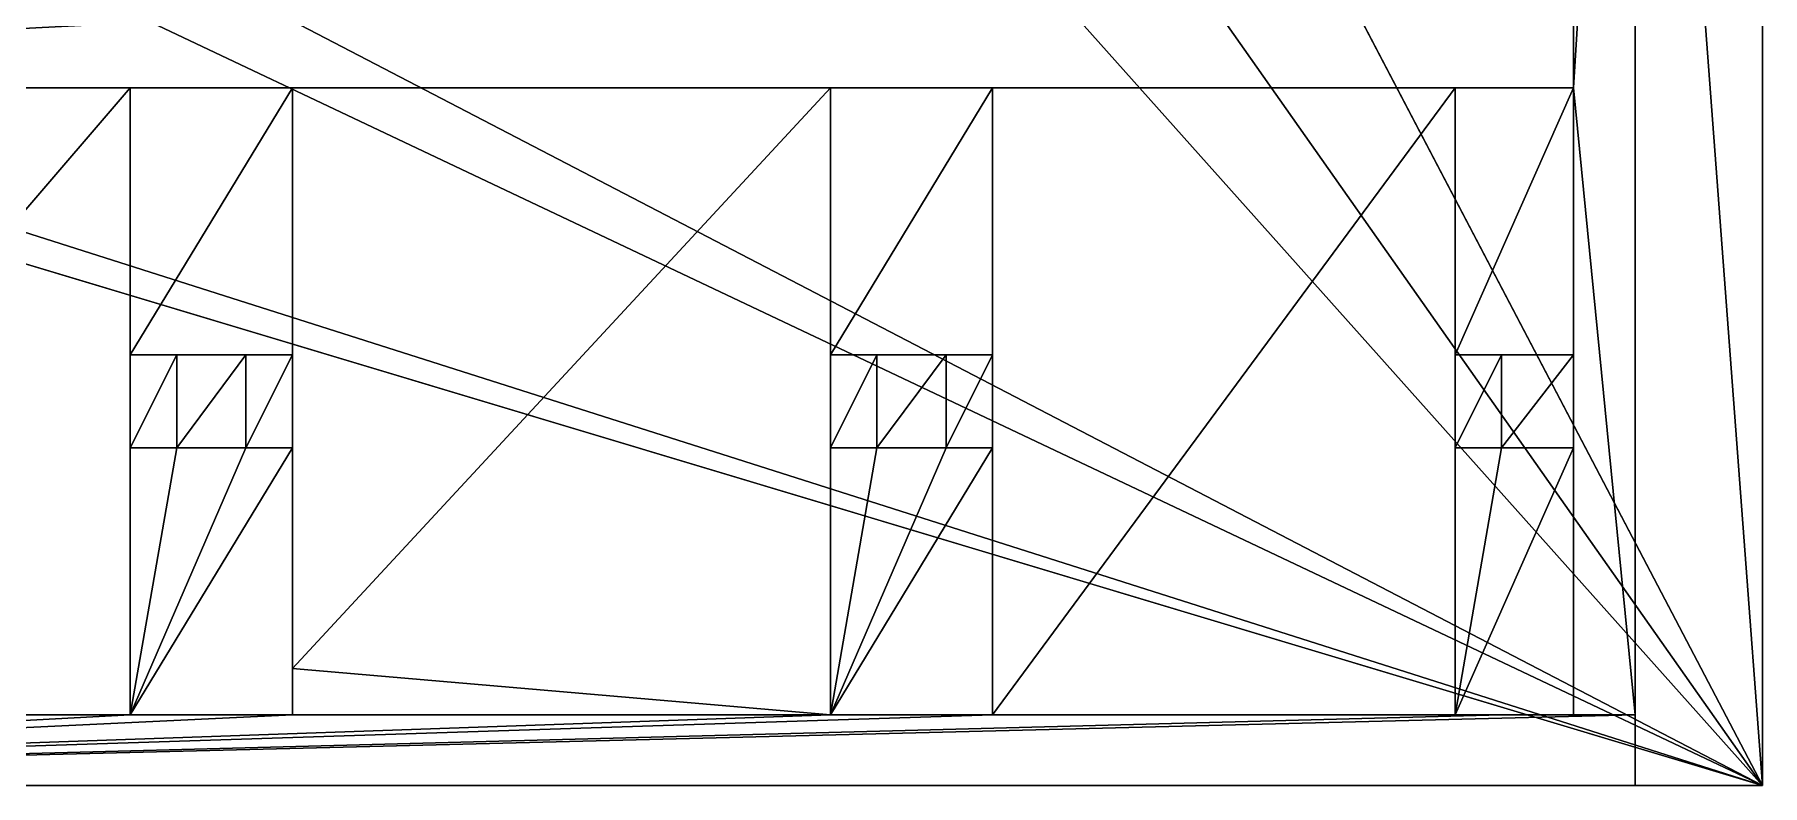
# Model space of a CAD drawing. Extents: x 0 to 36814, y -3929 to 172.
# Drawn here: x 36776.86 to 36814.01, y -3687.02 to -3670.89 of the extents above; entities that cross this region are included whole.
import ezdxf

# ---------------------------------------------------------------- set-up
doc = ezdxf.new("R2010")
doc.units = 0
doc.header["$LTSCALE"] = 25.4
doc.layers.get('0').update_dxf_attribs({"color": 13, "linetype": 'CONTINUOUS'})

# ---------------------------------------------------------------- blocks, each defined once
blk = doc.blocks.new('CVD_PLA_MA03_STL')
at = {"color": 0}
for p, q in [((36719.539, 662.242, 3813.708), (36716.801, 662.242, 3813.708)), ((36716.801, 662.242, 3813.708), (36716.801, 645.197, 3813.708)), ((36719.539, 662.242, 3813.708), (36716.801, 662.242, 3813.708)), ((36716.801, 662.242, 3777.241), (36716.801, 662.242, 3813.708)), ((36716.801, 662.242, 3777.241), (36716.801, 662.242, 3813.708)), ((36716.801, 662.242, 3813.708), (36716.801, 645.197, 3813.708)), ((36719.539, 636.842, 3813.708), (36719.539, 662.242, 3813.708)), ((36719.539, 662.242, 3775.241), (36719.539, 662.242, 3813.708)), ((36719.539, 636.842, 3813.708), (36719.539, 662.242, 3813.708)), ((36719.539, 662.242, 3775.241), (36719.539, 662.242, 3813.708)), ((36716.801, 658.242, 3812.191), (36715.477, 658.242, 3812.191)), ((36715.477, 658.242, 3812.191), (36715.477, 650.197, 3812.191)), ((36715.477, 658.242, 3798.716), (36715.477, 658.242, 3777.241)), ((36715.477, 658.242, 3812.191), (36715.477, 658.242, 3798.716)), ((36716.801, 658.242, 3812.191), (36715.477, 658.242, 3812.191)), ((36715.477, 658.242, 3798.716), (36715.477, 658.242, 3777.241)), ((36715.477, 658.242, 3798.716), (36715.477, 650.197, 3798.716)), ((36715.477, 658.242, 3812.191), (36715.477, 650.197, 3812.191)), ((36715.477, 658.242, 3812.191), (36715.477, 658.242, 3798.716)), ((36715.477, 658.242, 3798.716), (36715.477, 650.197, 3798.716)), ((36716.801, 658.242, 3777.241), (36716.801, 658.242, 3812.191)), ((36716.801, 658.242, 3812.191), (36716.801, 657.32, 3812.191)), ((36716.801, 658.242, 3812.191), (36716.801, 657.32, 3812.191)), ((36716.801, 658.242, 3777.241), (36716.801, 658.242, 3812.191)), ((36716.801, 657.32, 3812.191), (36716.801, 645.197, 3812.191)), ((36716.801, 657.32, 3812.191), (36716.801, 645.197, 3812.191)), ((36685.453, 656.197, 3804.453), (36686.938, 656.197, 3804.453)), ((36685.453, 656.197, 3804.453), (36685.453, 656.197, 3806.453)), ((36685.453, 656.197, 3806.453), (36686.938, 656.197, 3806.453)), ((36685.453, 650.197, 3804.453), (36685.453, 656.197, 3804.453)), ((36685.453, 656.197, 3804.453), (36686.938, 656.197, 3804.453)), ((36685.453, 656.197, 3806.453), (36686.938, 656.197, 3806.453)), ((36685.453, 650.197, 3806.453), (36685.453, 656.197, 3806.453)), ((36685.453, 650.197, 3804.453), (36685.453, 656.197, 3804.453)), ((36685.453, 650.197, 3806.453), (36685.453, 656.197, 3806.453)), ((36685.453, 656.197, 3804.453), (36685.453, 656.197, 3806.453)), ((36686.938, 656.197, 3806.453), (36686.938, 656.197, 3804.453)), ((36686.938, 650.197, 3804.453), (36686.938, 656.197, 3804.453)), ((36686.938, 650.197, 3806.453), (36686.938, 656.197, 3806.453)), ((36686.938, 650.197, 3806.453), (36686.938, 656.197, 3806.453)), ((36686.938, 650.197, 3804.453), (36686.938, 656.197, 3804.453)), ((36686.938, 656.197, 3806.453), (36686.938, 656.197, 3804.453)), ((36700.504, 656.197, 3804.453), (36701.988, 656.197, 3804.453)), ((36700.504, 656.197, 3804.453), (36700.504, 656.197, 3806.453)), ((36700.504, 656.197, 3806.453), (36701.988, 656.197, 3806.453)), ((36700.504, 650.197, 3804.453), (36700.504, 656.197, 3804.453)), ((36700.504, 656.197, 3804.453), (36701.988, 656.197, 3804.453)), ((36700.504, 656.197, 3806.453), (36701.988, 656.197, 3806.453)), ((36700.504, 650.197, 3806.453), (36700.504, 656.197, 3806.453)), ((36700.504, 650.197, 3804.453), (36700.504, 656.197, 3804.453)), ((36700.504, 650.197, 3806.453), (36700.504, 656.197, 3806.453)), ((36700.504, 656.197, 3804.453), (36700.504, 656.197, 3806.453)), ((36701.988, 656.197, 3804.453), (36701.988, 656.197, 3806.453)), ((36701.988, 650.197, 3804.453), (36701.988, 656.197, 3804.453)), ((36701.988, 650.197, 3806.453), (36701.988, 656.197, 3806.453)), ((36701.988, 650.197, 3806.453), (36701.988, 656.197, 3806.453)), ((36701.988, 650.197, 3804.453), (36701.988, 656.197, 3804.453)), ((36701.988, 656.197, 3804.453), (36701.988, 656.197, 3806.453)), ((36713.93, 656.197, 3804.453), (36715.477, 656.197, 3804.453)), ((36713.93, 656.197, 3804.453), (36713.93, 656.197, 3806.453)), ((36713.93, 656.197, 3806.453), (36715.477, 656.197, 3806.453)), ((36713.93, 656.197, 3806.453), (36715.477, 656.197, 3806.453)), ((36713.93, 650.197, 3806.453), (36713.93, 656.197, 3806.453)), ((36713.93, 650.197, 3804.453), (36713.93, 656.197, 3804.453)), ((36713.93, 656.197, 3804.453), (36715.477, 656.197, 3804.453)), ((36713.93, 650.197, 3804.453), (36713.93, 656.197, 3804.453)), ((36713.93, 650.197, 3806.453), (36713.93, 656.197, 3806.453)), ((36713.93, 656.197, 3804.453), (36713.93, 656.197, 3806.453)), ((36715.477, 650.197, 3804.453), (36715.477, 656.197, 3804.453)), ((36715.477, 656.197, 3804.453), (36715.477, 656.197, 3806.453)), ((36715.477, 650.197, 3806.453), (36715.477, 656.197, 3806.453)), ((36715.477, 656.197, 3804.453), (36715.477, 656.197, 3806.453)), ((36715.477, 650.197, 3806.453), (36715.477, 656.197, 3806.453)), ((36715.477, 650.197, 3804.453), (36715.477, 656.197, 3804.453)), ((36684.453, 650.197, 3806.453), (36684.453, 650.197, 3812.191)), ((36684.453, 650.197, 3806.453), (36684.453, 650.197, 3804.453)), ((36684.453, 650.197, 3798.716), (36684.453, 650.197, 3804.453)), ((36684.453, 647.447, 3798.716), (36684.453, 650.197, 3798.716)), ((36684.453, 647.447, 3812.191), (36684.453, 650.197, 3812.191)), ((36687.938, 650.197, 3812.191), (36684.453, 650.197, 3812.191)), ((36684.453, 647.447, 3812.191), (36684.453, 650.197, 3812.191)), ((36684.453, 647.447, 3798.716), (36684.453, 650.197, 3798.716)), ((36684.453, 650.197, 3798.716), (36687.938, 650.197, 3798.716)), ((36684.453, 650.197, 3798.716), (36684.453, 650.197, 3804.453)), ((36684.453, 650.197, 3804.453), (36685.453, 650.197, 3804.453)), ((36684.453, 650.197, 3798.716), (36687.938, 650.197, 3798.716)), ((36684.453, 650.197, 3806.453), (36685.453, 650.197, 3806.453)), ((36684.453, 650.197, 3806.453), (36684.453, 650.197, 3812.191)), ((36687.938, 650.197, 3812.191), (36684.453, 650.197, 3812.191)), ((36684.453, 650.197, 3806.453), (36684.453, 650.197, 3804.453)), ((36684.453, 650.197, 3806.453), (36685.453, 650.197, 3806.453)), ((36684.453, 650.197, 3804.453), (36685.453, 650.197, 3804.453)), ((36685.453, 650.197, 3804.453), (36686.938, 650.197, 3804.453)), ((36685.453, 650.197, 3806.453), (36686.938, 650.197, 3806.453)), ((36685.453, 650.197, 3804.453), (36686.938, 650.197, 3804.453)), ((36685.453, 650.197, 3806.453), (36686.938, 650.197, 3806.453)), ((36685.453, 650.197, 3806.453), (36685.453, 650.197, 3804.453)), ((36685.453, 650.197, 3806.453), (36685.453, 650.197, 3804.453)), ((36685.453, 650.197, 3806.453), (36686.938, 650.197, 3806.453)), ((36685.453, 650.197, 3804.453), (36686.938, 650.197, 3804.453)), ((36685.453, 650.197, 3806.453), (36685.453, 650.197, 3804.453)), ((36687.938, 650.197, 3804.453), (36686.938, 650.197, 3804.453)), ((36687.938, 650.197, 3806.453), (36686.938, 650.197, 3806.453)), ((36686.938, 650.197, 3804.453), (36686.938, 650.197, 3806.453)), ((36686.938, 650.197, 3804.453), (36686.938, 650.197, 3806.453)), ((36687.938, 650.197, 3804.453), (36686.938, 650.197, 3804.453)), ((36686.938, 650.197, 3804.453), (36686.938, 650.197, 3806.453)), ((36687.938, 650.197, 3806.453), (36686.938, 650.197, 3806.453)), ((36687.938, 650.197, 3804.453), (36687.938, 650.197, 3798.716)), ((36687.938, 650.197, 3804.453), (36687.938, 650.197, 3806.453)), ((36687.938, 650.197, 3812.191), (36687.938, 650.197, 3806.453)), ((36687.938, 650.197, 3812.191), (36687.938, 647.447, 3812.191)), ((36687.938, 650.197, 3798.716), (36687.938, 647.447, 3798.716)), ((36687.938, 650.197, 3812.191), (36687.938, 647.447, 3812.191)), ((36687.938, 650.197, 3798.716), (36687.938, 647.447, 3798.716)), ((36687.938, 650.197, 3804.453), (36687.938, 650.197, 3798.716)), ((36687.938, 650.197, 3812.191), (36687.938, 650.197, 3806.453)), ((36687.938, 650.197, 3804.453), (36687.938, 650.197, 3806.453)), ((36699.504, 650.197, 3806.453), (36699.504, 650.197, 3812.191)), ((36699.504, 650.197, 3806.453), (36699.504, 650.197, 3804.453)), ((36699.504, 650.197, 3798.716), (36699.504, 650.197, 3804.453)), ((36699.504, 647.447, 3798.716), (36699.504, 650.197, 3798.716)), ((36699.504, 647.447, 3812.191), (36699.504, 650.197, 3812.191)), ((36699.504, 650.197, 3812.191), (36702.988, 650.197, 3812.191)), ((36699.504, 647.447, 3812.191), (36699.504, 650.197, 3812.191)), ((36699.504, 647.447, 3798.716), (36699.504, 650.197, 3798.716)), ((36699.504, 650.197, 3798.716), (36702.988, 650.197, 3798.716)), ((36699.504, 650.197, 3798.716), (36699.504, 650.197, 3804.453)), ((36699.504, 650.197, 3804.453), (36700.504, 650.197, 3804.453)), ((36699.504, 650.197, 3798.716), (36702.988, 650.197, 3798.716)), ((36699.504, 650.197, 3806.453), (36700.504, 650.197, 3806.453)), ((36699.504, 650.197, 3806.453), (36699.504, 650.197, 3812.191)), ((36699.504, 650.197, 3812.191), (36702.988, 650.197, 3812.191)), ((36699.504, 650.197, 3806.453), (36699.504, 650.197, 3804.453)), ((36699.504, 650.197, 3806.453), (36700.504, 650.197, 3806.453)), ((36699.504, 650.197, 3804.453), (36700.504, 650.197, 3804.453)), ((36700.504, 650.197, 3804.453), (36701.988, 650.197, 3804.453)), ((36700.504, 650.197, 3806.453), (36701.988, 650.197, 3806.453)), ((36700.504, 650.197, 3804.453), (36701.988, 650.197, 3804.453)), ((36700.504, 650.197, 3806.453), (36701.988, 650.197, 3806.453)), ((36700.504, 650.197, 3806.453), (36700.504, 650.197, 3804.453)), ((36700.504, 650.197, 3806.453), (36700.504, 650.197, 3804.453)), ((36700.504, 650.197, 3806.453), (36701.988, 650.197, 3806.453)), ((36700.504, 650.197, 3804.453), (36701.988, 650.197, 3804.453)), ((36700.504, 650.197, 3806.453), (36700.504, 650.197, 3804.453)), ((36702.988, 650.197, 3804.453), (36701.988, 650.197, 3804.453)), ((36702.988, 650.197, 3806.453), (36701.988, 650.197, 3806.453)), ((36701.988, 650.197, 3804.453), (36701.988, 650.197, 3806.453)), ((36701.988, 650.197, 3804.453), (36701.988, 650.197, 3806.453)), ((36702.988, 650.197, 3804.453), (36701.988, 650.197, 3804.453)), ((36701.988, 650.197, 3804.453), (36701.988, 650.197, 3806.453)), ((36702.988, 650.197, 3806.453), (36701.988, 650.197, 3806.453)), ((36702.988, 650.197, 3798.716), (36702.988, 650.197, 3804.453)), ((36702.988, 650.197, 3804.453), (36702.988, 650.197, 3806.453)), ((36702.988, 650.197, 3806.453), (36702.988, 650.197, 3812.191)), ((36702.988, 650.197, 3812.191), (36702.988, 647.447, 3812.191)), ((36702.988, 647.447, 3798.716), (36702.988, 650.197, 3798.716)), ((36702.988, 650.197, 3812.191), (36702.988, 647.447, 3812.191)), ((36702.988, 647.447, 3798.716), (36702.988, 650.197, 3798.716)), ((36702.988, 650.197, 3798.716), (36702.988, 650.197, 3804.453)), ((36702.988, 650.197, 3806.453), (36702.988, 650.197, 3812.191)), ((36702.988, 650.197, 3804.453), (36702.988, 650.197, 3806.453)), ((36715.477, 650.197, 3812.191), (36712.93, 650.197, 3812.191)), ((36712.93, 650.197, 3812.191), (36712.93, 647.447, 3812.191)), ((36712.93, 650.197, 3798.716), (36712.93, 647.447, 3798.716)), ((36715.477, 650.197, 3798.716), (36712.93, 650.197, 3798.716)), ((36715.477, 650.197, 3798.716), (36712.93, 650.197, 3798.716)), ((36712.93, 650.197, 3798.716), (36712.93, 650.197, 3804.453)), ((36712.93, 650.197, 3804.453), (36713.93, 650.197, 3804.453)), ((36712.93, 650.197, 3806.453), (36713.93, 650.197, 3806.453)), ((36712.93, 650.197, 3806.453), (36712.93, 650.197, 3812.191)), ((36715.477, 650.197, 3812.191), (36712.93, 650.197, 3812.191)), ((36712.93, 650.197, 3806.453), (36712.93, 650.197, 3812.191)), ((36712.93, 650.197, 3806.453), (36712.93, 650.197, 3804.453)), ((36712.93, 650.197, 3798.716), (36712.93, 650.197, 3804.453)), ((36712.93, 650.197, 3798.716), (36712.93, 647.447, 3798.716)), ((36712.93, 650.197, 3812.191), (36712.93, 647.447, 3812.191)), ((36712.93, 650.197, 3806.453), (36712.93, 650.197, 3804.453)), ((36712.93, 650.197, 3806.453), (36713.93, 650.197, 3806.453)), ((36712.93, 650.197, 3804.453), (36713.93, 650.197, 3804.453)), ((36713.93, 650.197, 3804.453), (36715.477, 650.197, 3804.453)), ((36713.93, 650.197, 3806.453), (36715.477, 650.197, 3806.453)), ((36713.93, 650.197, 3806.453), (36715.477, 650.197, 3806.453)), ((36713.93, 650.197, 3804.453), (36715.477, 650.197, 3804.453)), ((36713.93, 650.197, 3806.453), (36713.93, 650.197, 3804.453)), ((36713.93, 650.197, 3806.453), (36713.93, 650.197, 3804.453)), ((36715.477, 645.447, 3798.716), (36715.477, 650.197, 3798.716)), ((36715.477, 650.197, 3798.716), (36715.477, 650.197, 3804.453)), ((36715.477, 645.447, 3798.716), (36715.477, 650.197, 3798.716)), ((36715.477, 650.197, 3798.716), (36715.477, 650.197, 3804.453)), ((36715.477, 650.197, 3806.453), (36715.477, 650.197, 3812.191)), ((36715.477, 650.197, 3806.453), (36715.477, 650.197, 3812.191)), ((36684.453, 647.447, 3812.191), (36672.883, 647.447, 3812.191)), ((36684.453, 647.447, 3798.716), (36672.883, 647.447, 3798.716)), ((36684.453, 647.447, 3812.191), (36672.883, 647.447, 3812.191)), ((36684.453, 647.447, 3798.716), (36672.883, 647.447, 3798.716)), ((36684.453, 647.447, 3812.191), (36684.453, 647.447, 3798.716)), ((36684.453, 645.197, 3812.191), (36684.453, 647.447, 3812.191)), ((36684.453, 645.197, 3812.191), (36684.453, 647.447, 3812.191)), ((36684.453, 647.447, 3812.191), (36684.453, 647.447, 3798.716)), ((36687.938, 647.447, 3811.191), (36687.938, 647.447, 3812.191)), ((36687.938, 647.447, 3811.191), (36687.938, 647.447, 3798.716)), ((36687.938, 647.447, 3812.191), (36699.504, 647.447, 3812.191)), ((36687.938, 646.447, 3812.191), (36687.938, 647.447, 3812.191)), ((36687.938, 645.197, 3811.191), (36687.938, 647.447, 3811.191)), ((36687.938, 647.447, 3811.191), (36687.938, 647.447, 3812.191)), ((36687.938, 646.447, 3812.191), (36687.938, 647.447, 3812.191)), ((36687.938, 646.447, 3812.191), (36687.938, 647.447, 3812.191)), ((36687.938, 647.447, 3798.716), (36699.504, 647.447, 3798.716)), ((36687.938, 647.447, 3812.191), (36699.504, 647.447, 3812.191)), ((36687.938, 647.447, 3798.716), (36699.504, 647.447, 3798.716)), ((36687.938, 647.447, 3811.191), (36687.938, 647.447, 3798.716)), ((36687.938, 647.447, 3811.191), (36687.938, 647.447, 3812.191)), ((36699.504, 645.197, 3812.191), (36699.504, 647.447, 3812.191)), ((36699.504, 647.447, 3812.191), (36699.504, 647.447, 3798.716)), ((36699.504, 645.197, 3812.191), (36699.504, 647.447, 3812.191)), ((36699.504, 647.447, 3812.191), (36699.504, 647.447, 3798.716)), ((36702.988, 647.447, 3812.191), (36702.988, 647.447, 3798.716)), ((36712.93, 647.447, 3812.191), (36702.988, 647.447, 3812.191)), ((36702.988, 647.447, 3812.191), (36702.988, 645.197, 3812.191)), ((36702.988, 647.447, 3812.191), (36702.988, 645.197, 3812.191)), ((36702.988, 647.447, 3798.716), (36712.93, 647.447, 3798.716)), ((36712.93, 647.447, 3812.191), (36702.988, 647.447, 3812.191)), ((36702.988, 647.447, 3798.716), (36712.93, 647.447, 3798.716)), ((36702.988, 647.447, 3812.191), (36702.988, 647.447, 3798.716)), ((36713.93, 647.447, 3812.191), (36712.93, 647.447, 3812.191)), ((36713.93, 647.447, 3812.191), (36712.93, 647.447, 3812.191)), ((36712.93, 647.447, 3812.191), (36712.93, 647.447, 3798.716)), ((36712.93, 647.447, 3812.191), (36712.93, 647.447, 3798.716)), ((36713.93, 645.197, 3812.191), (36713.93, 647.447, 3812.191)), ((36713.93, 645.197, 3812.191), (36713.93, 647.447, 3812.191)), ((36687.938, 646.447, 3812.191), (36687.938, 645.197, 3812.191)), ((36687.938, 645.197, 3811.191), (36687.938, 646.447, 3812.191)), ((36687.938, 646.447, 3812.191), (36687.938, 645.197, 3812.191)), ((36687.938, 645.197, 3811.191), (36687.938, 646.447, 3812.191)), ((36687.938, 646.447, 3812.191), (36687.938, 645.197, 3812.191)), ((36657.41, 645.447, 3798.716), (36715.477, 645.447, 3798.716)), ((36657.41, 645.447, 3798.716), (36715.477, 645.447, 3798.716)), ((36715.477, 645.447, 3798.716), (36715.477, 645.447, 3795.716)), ((36715.477, 645.447, 3798.716), (36715.477, 645.447, 3795.716)), ((36716.801, 645.197, 3813.708), (36656.09, 645.197, 3813.708)), ((36716.801, 645.197, 3813.708), (36656.09, 645.197, 3813.708)), ((36684.453, 645.197, 3812.191), (36672.883, 645.197, 3812.191)), ((36684.453, 645.197, 3812.191), (36672.883, 645.197, 3812.191)), ((36687.938, 645.197, 3812.191), (36684.453, 645.197, 3812.191)), ((36687.938, 645.197, 3812.191), (36684.453, 645.197, 3812.191)), ((36699.504, 645.197, 3812.191), (36687.938, 645.197, 3812.191)), ((36687.938, 645.197, 3812.191), (36687.938, 645.197, 3811.191)), ((36699.504, 645.197, 3812.191), (36687.938, 645.197, 3812.191)), ((36702.988, 645.197, 3812.191), (36699.504, 645.197, 3812.191)), ((36702.988, 645.197, 3812.191), (36699.504, 645.197, 3812.191)), ((36713.93, 645.197, 3812.191), (36702.988, 645.197, 3812.191)), ((36713.93, 645.197, 3812.191), (36702.988, 645.197, 3812.191)), ((36716.801, 645.197, 3812.191), (36713.93, 645.197, 3812.191)), ((36716.801, 645.197, 3812.191), (36713.93, 645.197, 3812.191)), ((36716.801, 645.197, 3812.191), (36716.801, 645.197, 3813.708)), ((36716.801, 645.197, 3812.191), (36716.801, 645.197, 3813.708)), ((36652.848, 636.842, 3813.708), (36719.539, 636.842, 3813.708)), ((36652.848, 636.842, 3813.708), (36719.539, 636.842, 3813.708)), ((36664.488, 636.842, 3797.178), (36719.539, 636.842, 3813.708)), ((36664.488, 636.842, 3797.178), (36719.539, 636.842, 3813.708)), ((36667.609, 636.842, 3797.178), (36719.539, 636.842, 3813.708)), ((36667.609, 636.842, 3797.178), (36719.539, 636.842, 3813.708)), ((36684.633, 636.842, 3797.178), (36719.539, 636.842, 3813.708)), ((36684.633, 636.842, 3797.178), (36719.539, 636.842, 3813.708)), ((36704.777, 636.842, 3797.178), (36719.539, 636.842, 3813.708)), ((36704.777, 636.842, 3797.178), (36719.539, 636.842, 3813.708)), ((36707.902, 636.842, 3797.178), (36719.539, 636.842, 3813.708)), ((36707.902, 636.842, 3797.178), (36719.539, 636.842, 3813.708)), ((36709.461, 636.842, 3794.474), (36719.539, 636.842, 3813.708)), ((36709.461, 636.842, 3794.474), (36719.539, 636.842, 3813.708)), ((36719.539, 636.842, 3813.708), (36719.539, 636.842, 3775.241)), ((36719.539, 636.842, 3813.708), (36719.539, 636.842, 3775.241))]:
    blk.add_line(p, q, dxfattribs=at)
mesh = blk.add_polyface(dxfattribs=at)
corners = [(36652.848, 636.842, 3813.708), (36656.09, 645.197, 3813.708), (36652.848, 662.242, 3813.708), (36719.539, 636.842, 3813.708), (36716.801, 645.197, 3813.708), (36716.801, 662.242, 3813.708), (36719.539, 662.242, 3813.708), (36656.09, 662.242, 3813.708)]
mesh.append_faces([[corners[k] for k in face] for face in [(5, 3, 6)]], dxfattribs={"vtx0": -1, "color": 0})
mesh.append_faces([[corners[k] for k in face] for face in [(0, 1, 2), (1, 3, 4), (4, 3, 5)]], dxfattribs={"vtx0": -1, "vtx1": -1, "color": 0})
mesh.append_faces([[corners[k] for k in face] for face in [(1, 0, 3)]], dxfattribs={"vtx0": -1, "vtx2": -1, "color": 0})
mesh.append_faces([[corners[k] for k in face] for face in [(7, 2, 1)]], dxfattribs={"vtx1": -1, "color": 0})
mesh = blk.add_polyface(dxfattribs=at)
corners = [(36716.801, 662.242, 3777.241), (36719.539, 662.242, 3775.241), (36716.801, 662.242, 3775.241), (36719.539, 662.242, 3813.708), (36716.801, 662.242, 3813.708)]
mesh.append_faces([[corners[k] for k in face] for face in [(0, 1, 2), (3, 0, 4)]], dxfattribs={"vtx0": -1, "color": 0})
mesh.append_faces([[corners[k] for k in face] for face in [(1, 0, 3)]], dxfattribs={"vtx0": -1, "vtx1": -1, "color": 0})
mesh = blk.add_polyface(dxfattribs=at)
corners = [(36716.801, 645.197, 3813.708), (36716.801, 657.32, 3812.191), (36716.801, 645.197, 3812.191), (36716.801, 662.242, 3813.708), (36716.801, 658.242, 3812.191), (36716.801, 658.242, 3777.241), (36716.801, 662.242, 3777.241)]
mesh.append_faces([[corners[k] for k in face] for face in [(0, 1, 2), (5, 3, 6)]], dxfattribs={"vtx0": -1, "color": 0})
mesh.append_faces([[corners[k] for k in face] for face in [(1, 3, 4), (4, 3, 5)]], dxfattribs={"vtx0": -1, "vtx1": -1, "color": 0})
mesh.append_faces([[corners[k] for k in face] for face in [(1, 0, 3)]], dxfattribs={"vtx0": -1, "vtx2": -1, "color": 0})
mesh = blk.add_polyface(dxfattribs=at)
corners = [(36719.539, 662.242, 3775.241), (36719.539, 636.842, 3813.708), (36719.539, 636.842, 3775.241), (36719.539, 662.242, 3813.708)]
mesh.append_faces([[corners[k] for k in face] for face in [(0, 1, 2), (1, 0, 3)]], dxfattribs={"vtx0": -1, "color": 0})
mesh = blk.add_polyface(dxfattribs=at)
corners = [(36716.801, 645.197, 3812.191), (36713.93, 647.447, 3812.191), (36713.93, 645.197, 3812.191), (36715.477, 650.197, 3812.191), (36715.477, 658.242, 3812.191), (36716.801, 658.242, 3812.191), (36716.801, 657.32, 3812.191), (36712.93, 650.197, 3812.191), (36712.93, 647.447, 3812.191)]
mesh.append_faces([[corners[k] for k in face] for face in [(0, 1, 2), (5, 0, 6), (1, 7, 8)]], dxfattribs={"vtx0": -1, "color": 0})
mesh.append_faces([[corners[k] for k in face] for face in [(3, 0, 4), (4, 0, 5), (7, 1, 3)]], dxfattribs={"vtx0": -1, "vtx1": -1, "color": 0})
mesh.append_faces([[corners[k] for k in face] for face in [(1, 0, 3)]], dxfattribs={"vtx0": -1, "vtx1": -1, "vtx2": -1, "color": 0})
mesh = blk.add_polyface(dxfattribs=at)
corners = [(36715.477, 658.242, 3798.716), (36716.801, 658.242, 3777.241), (36715.477, 658.242, 3777.241), (36716.801, 658.242, 3812.191), (36715.477, 658.242, 3812.191)]
mesh.append_faces([[corners[k] for k in face] for face in [(0, 1, 2), (3, 0, 4)]], dxfattribs={"vtx0": -1, "color": 0})
mesh.append_faces([[corners[k] for k in face] for face in [(1, 0, 3)]], dxfattribs={"vtx0": -1, "vtx1": -1, "color": 0})
mesh = blk.add_polyface(dxfattribs=at)
corners = [(36715.477, 650.197, 3798.716), (36715.477, 645.447, 3795.716), (36715.477, 645.447, 3798.716), (36715.477, 650.197, 3780.341), (36715.477, 658.242, 3777.241), (36715.477, 650.197, 3777.241), (36715.477, 658.242, 3798.716), (36715.477, 641.447, 3795.716), (36715.477, 641.447, 3780.341)]
mesh.append_faces([[corners[k] for k in face] for face in [(0, 1, 2), (3, 4, 5), (4, 0, 6), (7, 3, 8)]], dxfattribs={"vtx0": -1, "color": 0})
mesh.append_faces([[corners[k] for k in face] for face in [(1, 0, 3), (4, 3, 0)]], dxfattribs={"vtx0": -1, "vtx1": -1, "vtx2": -1, "color": 0})
mesh.append_faces([[corners[k] for k in face] for face in [(3, 7, 1)]], dxfattribs={"vtx0": -1, "vtx2": -1, "color": 0})
mesh = blk.add_polyface(dxfattribs=at)
corners = [(36715.477, 658.242, 3812.191), (36715.477, 650.197, 3806.453), (36715.477, 650.197, 3812.191), (36715.477, 656.197, 3806.453), (36715.477, 656.197, 3804.453), (36715.477, 658.242, 3798.716), (36715.477, 650.197, 3798.716), (36715.477, 650.197, 3804.453)]
mesh.append_faces([[corners[k] for k in face] for face in [(0, 1, 2), (4, 6, 7)]], dxfattribs={"vtx0": -1, "color": 0})
mesh.append_faces([[corners[k] for k in face] for face in [(1, 0, 3), (3, 0, 4), (6, 4, 5)]], dxfattribs={"vtx0": -1, "vtx1": -1, "color": 0})
mesh.append_faces([[corners[k] for k in face] for face in [(4, 0, 5)]], dxfattribs={"vtx0": -1, "vtx2": -1, "color": 0})
mesh = blk.add_polyface(dxfattribs=at)
corners = [(36685.453, 656.197, 3806.453), (36686.938, 656.197, 3804.453), (36685.453, 656.197, 3804.453), (36686.938, 656.197, 3806.453)]
mesh.append_faces([[corners[k] for k in face] for face in [(0, 1, 2), (1, 0, 3)]], dxfattribs={"vtx0": -1, "color": 0})
mesh = blk.add_polyface(dxfattribs=at)
corners = [(36686.938, 656.197, 3804.453), (36685.453, 650.197, 3804.453), (36685.453, 656.197, 3804.453), (36686.938, 650.197, 3804.453)]
mesh.append_faces([[corners[k] for k in face] for face in [(0, 1, 2), (1, 0, 3)]], dxfattribs={"vtx0": -1, "color": 0})
mesh = blk.add_polyface(dxfattribs=at)
corners = [(36686.938, 650.197, 3806.453), (36685.453, 656.197, 3806.453), (36685.453, 650.197, 3806.453), (36686.938, 656.197, 3806.453)]
mesh.append_faces([[corners[k] for k in face] for face in [(0, 1, 2), (1, 0, 3)]], dxfattribs={"vtx0": -1, "color": 0})
mesh = blk.add_polyface(dxfattribs=at)
corners = [(36685.453, 656.197, 3806.453), (36685.453, 650.197, 3804.453), (36685.453, 650.197, 3806.453), (36685.453, 656.197, 3804.453)]
mesh.append_faces([[corners[k] for k in face] for face in [(0, 1, 2), (1, 0, 3)]], dxfattribs={"vtx0": -1, "color": 0})
mesh = blk.add_polyface(dxfattribs=at)
corners = [(36686.938, 650.197, 3804.453), (36686.938, 656.197, 3806.453), (36686.938, 650.197, 3806.453), (36686.938, 656.197, 3804.453)]
mesh.append_faces([[corners[k] for k in face] for face in [(0, 1, 2), (1, 0, 3)]], dxfattribs={"vtx0": -1, "color": 0})
mesh = blk.add_polyface(dxfattribs=at)
corners = [(36700.504, 656.197, 3806.453), (36701.988, 656.197, 3804.453), (36700.504, 656.197, 3804.453), (36701.988, 656.197, 3806.453)]
mesh.append_faces([[corners[k] for k in face] for face in [(0, 1, 2), (1, 0, 3)]], dxfattribs={"vtx0": -1, "color": 0})
mesh = blk.add_polyface(dxfattribs=at)
corners = [(36701.988, 656.197, 3804.453), (36700.504, 650.197, 3804.453), (36700.504, 656.197, 3804.453), (36701.988, 650.197, 3804.453)]
mesh.append_faces([[corners[k] for k in face] for face in [(0, 1, 2), (1, 0, 3)]], dxfattribs={"vtx0": -1, "color": 0})
mesh = blk.add_polyface(dxfattribs=at)
corners = [(36701.988, 650.197, 3806.453), (36700.504, 656.197, 3806.453), (36700.504, 650.197, 3806.453), (36701.988, 656.197, 3806.453)]
mesh.append_faces([[corners[k] for k in face] for face in [(0, 1, 2), (1, 0, 3)]], dxfattribs={"vtx0": -1, "color": 0})
mesh = blk.add_polyface(dxfattribs=at)
corners = [(36700.504, 656.197, 3806.453), (36700.504, 650.197, 3804.453), (36700.504, 650.197, 3806.453), (36700.504, 656.197, 3804.453)]
mesh.append_faces([[corners[k] for k in face] for face in [(0, 1, 2), (1, 0, 3)]], dxfattribs={"vtx0": -1, "color": 0})
mesh = blk.add_polyface(dxfattribs=at)
corners = [(36701.988, 650.197, 3804.453), (36701.988, 656.197, 3806.453), (36701.988, 650.197, 3806.453), (36701.988, 656.197, 3804.453)]
mesh.append_faces([[corners[k] for k in face] for face in [(0, 1, 2), (1, 0, 3)]], dxfattribs={"vtx0": -1, "color": 0})
mesh = blk.add_polyface(dxfattribs=at)
corners = [(36713.93, 656.197, 3806.453), (36715.477, 656.197, 3804.453), (36713.93, 656.197, 3804.453), (36715.477, 656.197, 3806.453)]
mesh.append_faces([[corners[k] for k in face] for face in [(0, 1, 2), (1, 0, 3)]], dxfattribs={"vtx0": -1, "color": 0})
mesh = blk.add_polyface(dxfattribs=at)
corners = [(36715.477, 650.197, 3806.453), (36713.93, 656.197, 3806.453), (36713.93, 650.197, 3806.453), (36715.477, 656.197, 3806.453)]
mesh.append_faces([[corners[k] for k in face] for face in [(0, 1, 2), (1, 0, 3)]], dxfattribs={"vtx0": -1, "color": 0})
mesh = blk.add_polyface(dxfattribs=at)
corners = [(36715.477, 656.197, 3804.453), (36713.93, 650.197, 3804.453), (36713.93, 656.197, 3804.453), (36715.477, 650.197, 3804.453)]
mesh.append_faces([[corners[k] for k in face] for face in [(0, 1, 2), (1, 0, 3)]], dxfattribs={"vtx0": -1, "color": 0})
mesh = blk.add_polyface(dxfattribs=at)
corners = [(36713.93, 656.197, 3806.453), (36713.93, 650.197, 3804.453), (36713.93, 650.197, 3806.453), (36713.93, 656.197, 3804.453)]
mesh.append_faces([[corners[k] for k in face] for face in [(0, 1, 2), (1, 0, 3)]], dxfattribs={"vtx0": -1, "color": 0})
mesh = blk.add_polyface(dxfattribs=at)
corners = [(36672.883, 650.197, 3798.716), (36669.398, 647.447, 3798.716), (36669.398, 650.197, 3798.716), (36687.938, 650.197, 3798.716), (36684.453, 647.447, 3798.716), (36684.453, 650.197, 3798.716), (36702.988, 650.197, 3798.716), (36699.504, 647.447, 3798.716), (36699.504, 650.197, 3798.716), (36715.477, 650.197, 3798.716), (36712.93, 647.447, 3798.716), (36712.93, 650.197, 3798.716), (36659.391, 650.197, 3798.716), (36657.41, 645.447, 3798.716), (36657.41, 650.197, 3798.716), (36659.391, 647.447, 3798.716), (36715.477, 645.447, 3798.716), (36672.883, 647.447, 3798.716), (36687.938, 647.447, 3798.716), (36702.988, 647.447, 3798.716)]
mesh.append_faces([[corners[k] for k in face] for face in [(0, 1, 2), (3, 4, 5), (6, 7, 8), (9, 10, 11), (12, 13, 14)]], dxfattribs={"vtx0": -1, "color": 0})
mesh.append_faces([[corners[k] for k in face] for face in [(13, 15, 16), (17, 1, 0), (18, 4, 3), (19, 7, 6), (16, 10, 9)]], dxfattribs={"vtx0": -1, "vtx1": -1, "color": 0})
mesh.append_faces([[corners[k] for k in face] for face in [(16, 1, 17), (16, 4, 18), (16, 7, 19)]], dxfattribs={"vtx0": -1, "vtx1": -1, "vtx2": -1, "color": 0})
mesh.append_faces([[corners[k] for k in face] for face in [(13, 12, 15), (16, 15, 1), (16, 17, 4), (16, 18, 7), (16, 19, 10)]], dxfattribs={"vtx0": -1, "vtx2": -1, "color": 0})
mesh = blk.add_polyface(dxfattribs=at)
corners = [(36684.453, 650.197, 3812.191), (36684.453, 647.447, 3798.716), (36684.453, 647.447, 3812.191), (36684.453, 650.197, 3798.716), (36684.453, 650.197, 3806.453), (36684.453, 650.197, 3804.453)]
mesh.append_faces([[corners[k] for k in face] for face in [(0, 1, 2), (3, 4, 5)]], dxfattribs={"vtx0": -1, "color": 0})
mesh.append_faces([[corners[k] for k in face] for face in [(1, 0, 3)]], dxfattribs={"vtx0": -1, "vtx1": -1, "color": 0})
mesh.append_faces([[corners[k] for k in face] for face in [(3, 0, 4)]], dxfattribs={"vtx0": -1, "vtx2": -1, "color": 0})
mesh = blk.add_polyface(dxfattribs=at)
corners = [(36687.938, 645.197, 3812.191), (36684.453, 647.447, 3812.191), (36684.453, 645.197, 3812.191), (36684.453, 650.197, 3812.191), (36687.938, 650.197, 3812.191), (36687.938, 646.447, 3812.191), (36687.938, 647.447, 3812.191)]
mesh.append_faces([[corners[k] for k in face] for face in [(0, 1, 2), (4, 5, 6)]], dxfattribs={"vtx0": -1, "color": 0})
mesh.append_faces([[corners[k] for k in face] for face in [(1, 0, 3), (3, 0, 4)]], dxfattribs={"vtx0": -1, "vtx1": -1, "color": 0})
mesh.append_faces([[corners[k] for k in face] for face in [(4, 0, 5)]], dxfattribs={"vtx0": -1, "vtx2": -1, "color": 0})
mesh = blk.add_polyface(dxfattribs=at)
corners = [(36684.453, 650.197, 3804.453), (36687.938, 650.197, 3798.716), (36684.453, 650.197, 3798.716), (36687.938, 650.197, 3804.453), (36685.453, 650.197, 3804.453), (36686.938, 650.197, 3804.453)]
mesh.append_faces([[corners[k] for k in face] for face in [(0, 1, 2), (3, 4, 5)]], dxfattribs={"vtx0": -1, "color": 0})
mesh.append_faces([[corners[k] for k in face] for face in [(1, 0, 3)]], dxfattribs={"vtx0": -1, "vtx1": -1, "color": 0})
mesh.append_faces([[corners[k] for k in face] for face in [(3, 0, 4)]], dxfattribs={"vtx0": -1, "vtx2": -1, "color": 0})
mesh = blk.add_polyface(dxfattribs=at)
corners = [(36684.453, 650.197, 3812.191), (36685.453, 650.197, 3806.453), (36684.453, 650.197, 3806.453), (36686.938, 650.197, 3806.453), (36687.938, 650.197, 3806.453), (36687.938, 650.197, 3812.191)]
mesh.append_faces([[corners[k] for k in face] for face in [(0, 1, 2), (4, 0, 5)]], dxfattribs={"vtx0": -1, "color": 0})
mesh.append_faces([[corners[k] for k in face] for face in [(1, 0, 3), (3, 0, 4)]], dxfattribs={"vtx0": -1, "vtx1": -1, "color": 0})
mesh = blk.add_polyface(dxfattribs=at)
corners = [(36684.453, 650.197, 3806.453), (36685.453, 650.197, 3804.453), (36684.453, 650.197, 3804.453), (36685.453, 650.197, 3806.453)]
mesh.append_faces([[corners[k] for k in face] for face in [(0, 1, 2), (1, 0, 3)]], dxfattribs={"vtx0": -1, "color": 0})
mesh = blk.add_polyface(dxfattribs=at)
corners = [(36685.453, 650.197, 3806.453), (36686.938, 650.197, 3804.453), (36685.453, 650.197, 3804.453), (36686.938, 650.197, 3806.453)]
mesh.append_faces([[corners[k] for k in face] for face in [(0, 1, 2), (1, 0, 3)]], dxfattribs={"vtx0": -1, "color": 0})
mesh = blk.add_polyface(dxfattribs=at)
corners = [(36686.938, 650.197, 3806.453), (36687.938, 650.197, 3804.453), (36686.938, 650.197, 3804.453), (36687.938, 650.197, 3806.453)]
mesh.append_faces([[corners[k] for k in face] for face in [(0, 1, 2), (1, 0, 3)]], dxfattribs={"vtx0": -1, "color": 0})
mesh = blk.add_polyface(dxfattribs=at)
corners = [(36687.938, 647.447, 3798.716), (36687.938, 647.447, 3812.191), (36687.938, 647.447, 3811.191), (36687.938, 650.197, 3812.191), (36687.938, 650.197, 3798.716), (36687.938, 650.197, 3806.453), (36687.938, 650.197, 3804.453)]
mesh.append_faces([[corners[k] for k in face] for face in [(0, 1, 2), (5, 4, 6)]], dxfattribs={"vtx0": -1, "color": 0})
mesh.append_faces([[corners[k] for k in face] for face in [(1, 0, 3), (3, 4, 5)]], dxfattribs={"vtx0": -1, "vtx1": -1, "color": 0})
mesh.append_faces([[corners[k] for k in face] for face in [(3, 0, 4)]], dxfattribs={"vtx0": -1, "vtx2": -1, "color": 0})
mesh = blk.add_polyface(dxfattribs=at)
corners = [(36699.504, 650.197, 3812.191), (36699.504, 647.447, 3798.716), (36699.504, 647.447, 3812.191), (36699.504, 650.197, 3798.716), (36699.504, 650.197, 3806.453), (36699.504, 650.197, 3804.453)]
mesh.append_faces([[corners[k] for k in face] for face in [(0, 1, 2), (3, 4, 5)]], dxfattribs={"vtx0": -1, "color": 0})
mesh.append_faces([[corners[k] for k in face] for face in [(1, 0, 3)]], dxfattribs={"vtx0": -1, "vtx1": -1, "color": 0})
mesh.append_faces([[corners[k] for k in face] for face in [(3, 0, 4)]], dxfattribs={"vtx0": -1, "vtx2": -1, "color": 0})
mesh = blk.add_polyface(dxfattribs=at)
corners = [(36702.988, 645.197, 3812.191), (36699.504, 647.447, 3812.191), (36699.504, 645.197, 3812.191), (36699.504, 650.197, 3812.191), (36702.988, 650.197, 3812.191), (36702.988, 647.447, 3812.191)]
mesh.append_faces([[corners[k] for k in face] for face in [(0, 1, 2), (4, 0, 5)]], dxfattribs={"vtx0": -1, "color": 0})
mesh.append_faces([[corners[k] for k in face] for face in [(1, 0, 3), (3, 0, 4)]], dxfattribs={"vtx0": -1, "vtx1": -1, "color": 0})
mesh = blk.add_polyface(dxfattribs=at)
corners = [(36699.504, 650.197, 3804.453), (36702.988, 650.197, 3798.716), (36699.504, 650.197, 3798.716), (36702.988, 650.197, 3804.453), (36700.504, 650.197, 3804.453), (36701.988, 650.197, 3804.453)]
mesh.append_faces([[corners[k] for k in face] for face in [(0, 1, 2), (3, 4, 5)]], dxfattribs={"vtx0": -1, "color": 0})
mesh.append_faces([[corners[k] for k in face] for face in [(1, 0, 3)]], dxfattribs={"vtx0": -1, "vtx1": -1, "color": 0})
mesh.append_faces([[corners[k] for k in face] for face in [(3, 0, 4)]], dxfattribs={"vtx0": -1, "vtx2": -1, "color": 0})
mesh = blk.add_polyface(dxfattribs=at)
corners = [(36699.504, 650.197, 3812.191), (36700.504, 650.197, 3806.453), (36699.504, 650.197, 3806.453), (36701.988, 650.197, 3806.453), (36702.988, 650.197, 3806.453), (36702.988, 650.197, 3812.191)]
mesh.append_faces([[corners[k] for k in face] for face in [(0, 1, 2), (4, 0, 5)]], dxfattribs={"vtx0": -1, "color": 0})
mesh.append_faces([[corners[k] for k in face] for face in [(1, 0, 3), (3, 0, 4)]], dxfattribs={"vtx0": -1, "vtx1": -1, "color": 0})
mesh = blk.add_polyface(dxfattribs=at)
corners = [(36699.504, 650.197, 3806.453), (36700.504, 650.197, 3804.453), (36699.504, 650.197, 3804.453), (36700.504, 650.197, 3806.453)]
mesh.append_faces([[corners[k] for k in face] for face in [(0, 1, 2), (1, 0, 3)]], dxfattribs={"vtx0": -1, "color": 0})
mesh = blk.add_polyface(dxfattribs=at)
corners = [(36700.504, 650.197, 3806.453), (36701.988, 650.197, 3804.453), (36700.504, 650.197, 3804.453), (36701.988, 650.197, 3806.453)]
mesh.append_faces([[corners[k] for k in face] for face in [(0, 1, 2), (1, 0, 3)]], dxfattribs={"vtx0": -1, "color": 0})
mesh = blk.add_polyface(dxfattribs=at)
corners = [(36701.988, 650.197, 3806.453), (36702.988, 650.197, 3804.453), (36701.988, 650.197, 3804.453), (36702.988, 650.197, 3806.453)]
mesh.append_faces([[corners[k] for k in face] for face in [(0, 1, 2), (1, 0, 3)]], dxfattribs={"vtx0": -1, "color": 0})
mesh = blk.add_polyface(dxfattribs=at)
corners = [(36702.988, 647.447, 3798.716), (36702.988, 650.197, 3812.191), (36702.988, 647.447, 3812.191), (36702.988, 650.197, 3798.716), (36702.988, 650.197, 3806.453), (36702.988, 650.197, 3804.453)]
mesh.append_faces([[corners[k] for k in face] for face in [(0, 1, 2), (4, 3, 5)]], dxfattribs={"vtx0": -1, "color": 0})
mesh.append_faces([[corners[k] for k in face] for face in [(1, 3, 4)]], dxfattribs={"vtx0": -1, "vtx1": -1, "color": 0})
mesh.append_faces([[corners[k] for k in face] for face in [(1, 0, 3)]], dxfattribs={"vtx0": -1, "vtx2": -1, "color": 0})
mesh = blk.add_polyface(dxfattribs=at)
corners = [(36712.93, 650.197, 3804.453), (36715.477, 650.197, 3798.716), (36712.93, 650.197, 3798.716), (36715.477, 650.197, 3804.453), (36713.93, 650.197, 3804.453)]
mesh.append_faces([[corners[k] for k in face] for face in [(0, 1, 2), (3, 0, 4)]], dxfattribs={"vtx0": -1, "color": 0})
mesh.append_faces([[corners[k] for k in face] for face in [(1, 0, 3)]], dxfattribs={"vtx0": -1, "vtx1": -1, "color": 0})
mesh = blk.add_polyface(dxfattribs=at)
corners = [(36712.93, 650.197, 3812.191), (36713.93, 650.197, 3806.453), (36712.93, 650.197, 3806.453), (36715.477, 650.197, 3806.453), (36715.477, 650.197, 3812.191)]
mesh.append_faces([[corners[k] for k in face] for face in [(0, 1, 2), (3, 0, 4)]], dxfattribs={"vtx0": -1, "color": 0})
mesh.append_faces([[corners[k] for k in face] for face in [(1, 0, 3)]], dxfattribs={"vtx0": -1, "vtx1": -1, "color": 0})
mesh = blk.add_polyface(dxfattribs=at)
corners = [(36712.93, 650.197, 3812.191), (36712.93, 647.447, 3798.716), (36712.93, 647.447, 3812.191), (36712.93, 650.197, 3806.453), (36712.93, 650.197, 3798.716), (36712.93, 650.197, 3804.453)]
mesh.append_faces([[corners[k] for k in face] for face in [(0, 1, 2), (4, 3, 5)]], dxfattribs={"vtx0": -1, "color": 0})
mesh.append_faces([[corners[k] for k in face] for face in [(1, 3, 4)]], dxfattribs={"vtx0": -1, "vtx1": -1, "color": 0})
mesh.append_faces([[corners[k] for k in face] for face in [(1, 0, 3)]], dxfattribs={"vtx0": -1, "vtx2": -1, "color": 0})
mesh = blk.add_polyface(dxfattribs=at)
corners = [(36712.93, 650.197, 3806.453), (36713.93, 650.197, 3804.453), (36712.93, 650.197, 3804.453), (36713.93, 650.197, 3806.453)]
mesh.append_faces([[corners[k] for k in face] for face in [(0, 1, 2), (1, 0, 3)]], dxfattribs={"vtx0": -1, "color": 0})
mesh = blk.add_polyface(dxfattribs=at)
corners = [(36684.453, 645.197, 3812.191), (36672.883, 647.447, 3812.191), (36672.883, 645.197, 3812.191), (36684.453, 647.447, 3812.191)]
mesh.append_faces([[corners[k] for k in face] for face in [(0, 1, 2), (1, 0, 3)]], dxfattribs={"vtx0": -1, "color": 0})
mesh = blk.add_polyface(dxfattribs=at)
corners = [(36672.883, 647.447, 3812.191), (36684.453, 647.447, 3798.716), (36672.883, 647.447, 3798.716), (36684.453, 647.447, 3812.191)]
mesh.append_faces([[corners[k] for k in face] for face in [(0, 1, 2), (1, 0, 3)]], dxfattribs={"vtx0": -1, "color": 0})
mesh = blk.add_polyface(dxfattribs=at)
corners = [(36699.504, 645.197, 3812.191), (36687.938, 646.447, 3812.191), (36687.938, 645.197, 3812.191), (36687.938, 647.447, 3812.191), (36699.504, 647.447, 3812.191)]
mesh.append_faces([[corners[k] for k in face] for face in [(0, 1, 2), (3, 0, 4)]], dxfattribs={"vtx0": -1, "color": 0})
mesh.append_faces([[corners[k] for k in face] for face in [(1, 0, 3)]], dxfattribs={"vtx0": -1, "vtx1": -1, "color": 0})
mesh = blk.add_polyface(dxfattribs=at)
corners = [(36687.938, 647.447, 3811.191), (36687.938, 646.447, 3812.191), (36687.938, 645.197, 3811.191), (36687.938, 647.447, 3812.191)]
mesh.append_faces([[corners[k] for k in face] for face in [(0, 1, 2), (1, 0, 3)]], dxfattribs={"vtx0": -1, "color": 0})
mesh = blk.add_polyface(dxfattribs=at)
corners = [(36687.938, 647.447, 3811.191), (36699.504, 647.447, 3798.716), (36687.938, 647.447, 3798.716), (36699.504, 647.447, 3812.191), (36687.938, 647.447, 3812.191)]
mesh.append_faces([[corners[k] for k in face] for face in [(0, 1, 2), (3, 0, 4)]], dxfattribs={"vtx0": -1, "color": 0})
mesh.append_faces([[corners[k] for k in face] for face in [(1, 0, 3)]], dxfattribs={"vtx0": -1, "vtx1": -1, "color": 0})
mesh = blk.add_polyface(dxfattribs=at)
corners = [(36713.93, 645.197, 3812.191), (36702.988, 647.447, 3812.191), (36702.988, 645.197, 3812.191), (36712.93, 647.447, 3812.191), (36713.93, 647.447, 3812.191)]
mesh.append_faces([[corners[k] for k in face] for face in [(0, 1, 2), (3, 0, 4)]], dxfattribs={"vtx0": -1, "color": 0})
mesh.append_faces([[corners[k] for k in face] for face in [(1, 0, 3)]], dxfattribs={"vtx0": -1, "vtx1": -1, "color": 0})
mesh = blk.add_polyface(dxfattribs=at)
corners = [(36702.988, 647.447, 3812.191), (36712.93, 647.447, 3798.716), (36702.988, 647.447, 3798.716), (36712.93, 647.447, 3812.191)]
mesh.append_faces([[corners[k] for k in face] for face in [(0, 1, 2), (1, 0, 3)]], dxfattribs={"vtx0": -1, "color": 0})
mesh = blk.add_polyface(dxfattribs=at)
corners = [(36687.938, 646.447, 3812.191), (36687.938, 645.197, 3812.191), (36687.938, 645.197, 3811.191)]
mesh.append_faces([[corners[k] for k in face] for face in [(0, 1, 2)]], dxfattribs={"color": 0})
mesh = blk.add_polyface(dxfattribs=at)
corners = [(36657.41, 645.447, 3798.716), (36715.477, 645.447, 3795.716), (36657.41, 645.447, 3795.716), (36715.477, 645.447, 3798.716)]
mesh.append_faces([[corners[k] for k in face] for face in [(0, 1, 2), (1, 0, 3)]], dxfattribs={"vtx0": -1, "color": 0})
mesh = blk.add_polyface(dxfattribs=at)
corners = [(36656.09, 645.197, 3813.708), (36659.391, 645.197, 3812.191), (36656.09, 645.197, 3812.191), (36669.398, 645.197, 3812.191), (36672.883, 645.197, 3812.191), (36684.453, 645.197, 3812.191), (36687.938, 645.197, 3812.191), (36699.504, 645.197, 3812.191), (36702.988, 645.197, 3812.191), (36713.93, 645.197, 3812.191), (36716.801, 645.197, 3812.191), (36716.801, 645.197, 3813.708)]
mesh.append_faces([[corners[k] for k in face] for face in [(0, 1, 2), (10, 0, 11)]], dxfattribs={"vtx0": -1, "color": 0})
mesh.append_faces([[corners[k] for k in face] for face in [(1, 0, 3), (3, 0, 4), (4, 0, 5), (5, 0, 6), (6, 0, 7), (7, 0, 8), (8, 0, 9), (9, 0, 10)]], dxfattribs={"vtx0": -1, "vtx1": -1, "color": 0})
mesh = blk.add_polyface(dxfattribs=at)
corners = [(36652.848, 636.842, 3813.708), (36664.488, 636.842, 3797.178), (36719.539, 636.842, 3813.708)]
mesh.append_faces([[corners[k] for k in face] for face in [(0, 1, 2)]], dxfattribs={"color": 0})
mesh = blk.add_polyface(dxfattribs=at)
corners = [(36719.539, 636.842, 3813.708), (36664.488, 636.842, 3797.178), (36667.609, 636.842, 3797.178)]
mesh.append_faces([[corners[k] for k in face] for face in [(0, 1, 2)]], dxfattribs={"color": 0})
mesh = blk.add_polyface(dxfattribs=at)
corners = [(36684.633, 636.842, 3797.178), (36667.609, 636.842, 3797.178), (36669.172, 636.842, 3794.474), (36719.539, 636.842, 3813.708)]
mesh.append_faces([[corners[k] for k in face] for face in [(0, 1, 2), (1, 0, 3)]], dxfattribs={"vtx0": -1, "color": 0})
mesh = blk.add_polyface(dxfattribs=at)
corners = [(36704.777, 636.842, 3797.178), (36687.754, 636.842, 3797.178), (36689.316, 636.842, 3794.474), (36719.539, 636.842, 3813.708), (36684.633, 636.842, 3797.178)]
mesh.append_faces([[corners[k] for k in face] for face in [(0, 1, 2), (1, 3, 4)]], dxfattribs={"vtx0": -1, "color": 0})
mesh.append_faces([[corners[k] for k in face] for face in [(1, 0, 3)]], dxfattribs={"vtx0": -1, "vtx2": -1, "color": 0})
mesh = blk.add_polyface(dxfattribs=at)
corners = [(36719.539, 636.842, 3813.708), (36704.777, 636.842, 3797.178), (36707.902, 636.842, 3797.178)]
mesh.append_faces([[corners[k] for k in face] for face in [(0, 1, 2)]], dxfattribs={"color": 0})
mesh = blk.add_polyface(dxfattribs=at)
corners = [(36719.539, 636.842, 3813.708), (36707.902, 636.842, 3797.178), (36709.461, 636.842, 3794.474)]
mesh.append_faces([[corners[k] for k in face] for face in [(0, 1, 2)]], dxfattribs={"color": 0})
mesh = blk.add_polyface(dxfattribs=at)
corners = [(36719.539, 636.842, 3813.708), (36709.461, 636.842, 3794.474), (36719.539, 636.842, 3775.241)]
mesh.append_faces([[corners[k] for k in face] for face in [(0, 1, 2)]], dxfattribs={"color": 0})

msp = doc.modelspace()

# ---------------------------------------------------------------- block references
at = {"color": 0, "extrusion": (0, -1, 1.95316e-13)}
msp.add_blockref('CVD_PLA_MA03_STL', (94.467, 0, -126.683), dxfattribs=at)

doc.saveas('drawing.dxf')
